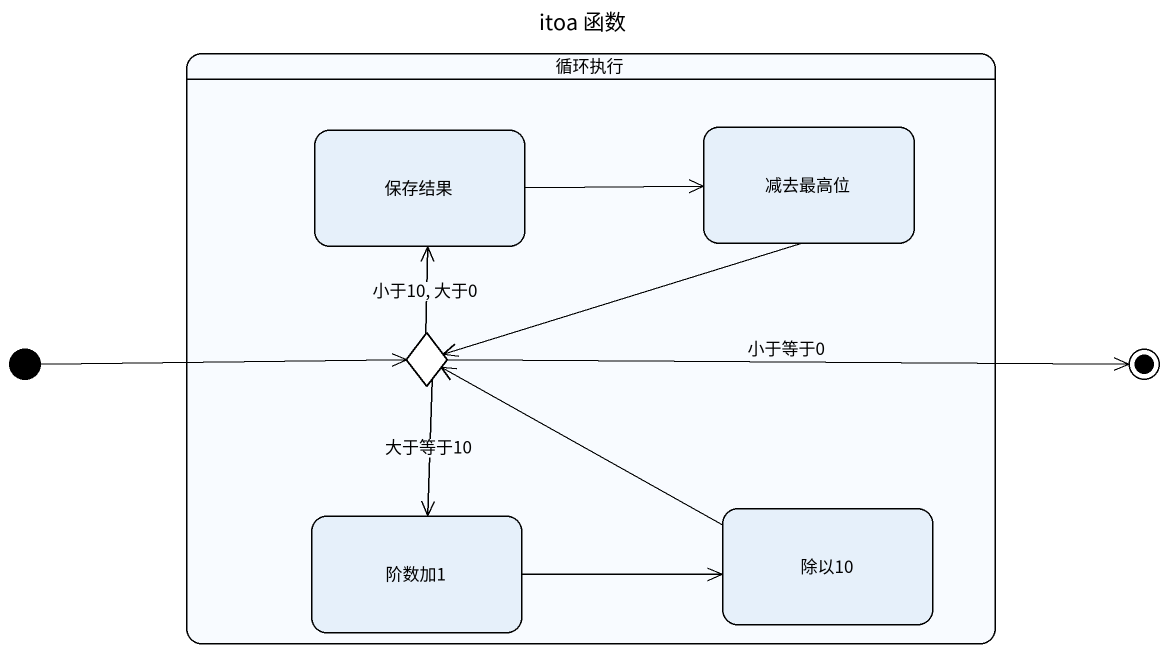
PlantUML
@startuml
title itoa 函数
hide empty description
state 循环执行 {
  state 保存结果
  state 减去最高位
  state choice1 <<choice>>
  state 阶数加1
  state 除以10
}
state initial1 <<start>>
state final1 <<end>>
保存结果 -right-> 减去最高位
减去最高位 -left-> choice1
initial1 -right-> choice1
choice1 -up-> 保存结果 : 小于10, 大于0
choice1 -right-> final1 : 小于等于0
choice1 --> 阶数加1 : 大于等于10
阶数加1 -right-> 除以10
除以10 -left-> choice1
@enduml
